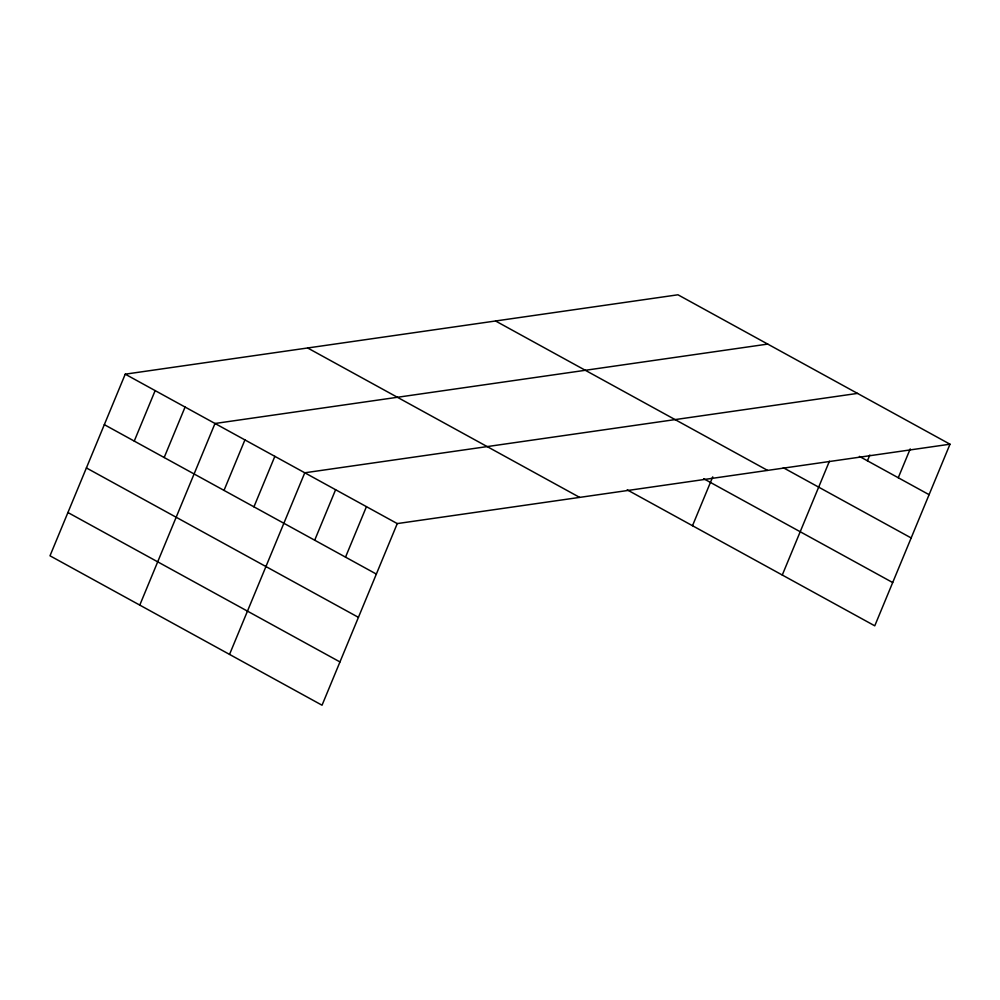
<?xml version="1.0" encoding="UTF-8"?>
<svg xmlns="http://www.w3.org/2000/svg" width="1000" height="1000" viewBox="0 0 1000 1000"><rect width="100%" height="100%" fill="white"/><g stroke="black" fill="none" stroke-linecap="round" stroke-linejoin="round"><path stroke-width="1.5" d="M950 444.2L677.962 294.788L125.237 374.175L50 555.8L322.038 705.212L397.262 523.587L950 444.2L874.762 625.825L627.212 489.862M134.25 441.087L155.15 390.613M164.175 457.525L185.075 407.05M139.775 605.112L215 423.488L767.738 344.087M224.013 490.4L244.925 439.913M253.938 506.838L274.85 456.35M229.537 654.412L304.775 472.788L857.513 393.4M314.7 540.2L335.6 489.725M345.525 557.137L366.438 506.662M692.5 525.712L712.738 476.863M782.275 575.025L829.425 461.188M867.425 460.812L869.825 455.037M898.263 477.738L910.212 448.9M859.388 456.388L929.087 494.675M783.312 467.725L911.162 537.95M495.562 320.988L767.6 470.4M703.637 478.7L892.7 582.55M307.638 347.975L579.663 497.388M125.237 374.175L397.262 523.587M104.325 424.65L376.35 574.075M86.4 467.938L358.425 617.35M67.925 512.525L339.963 661.938"/></g></svg>
